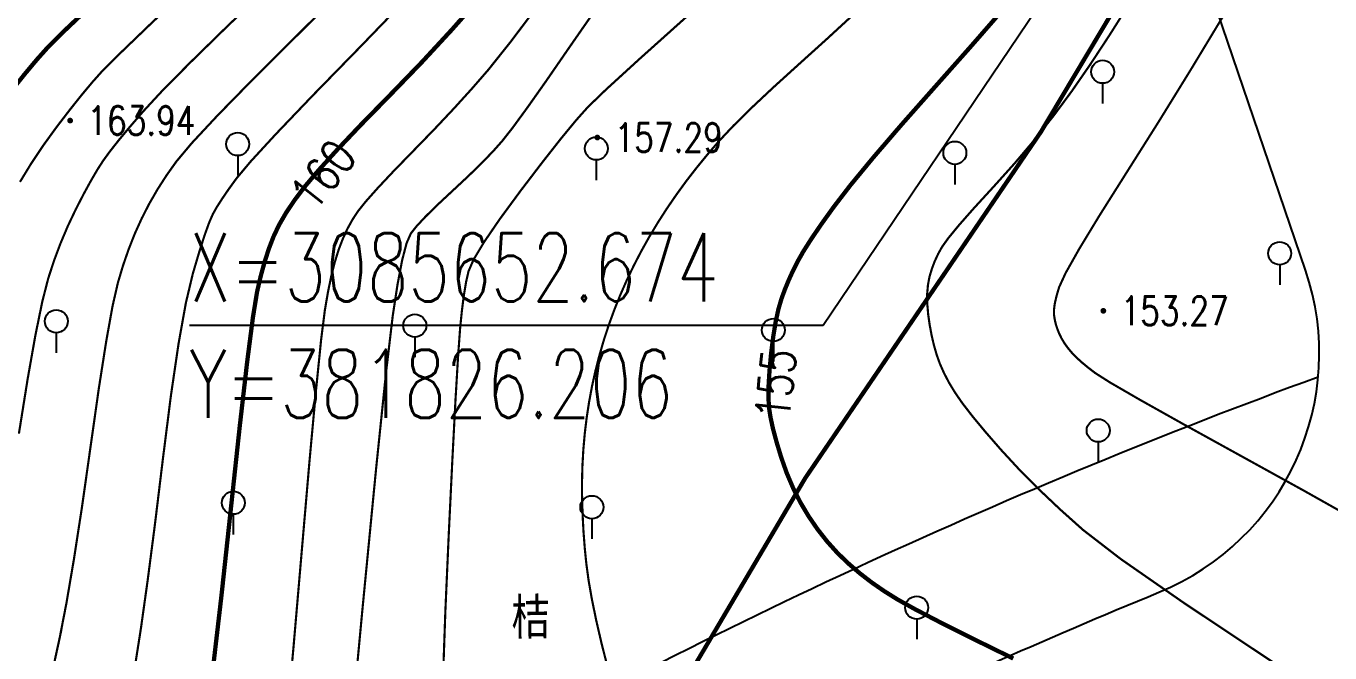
# Model space of a CAD drawing. Extents: x -809667 to 586099, y 3084146 to 3634412.
# Drawn here: x 381786.8 to 381832.26, y 3085624.05 to 3085645.9 of the extents above; entities that cross this region are included whole.
import ezdxf
from ezdxf.enums import TextEntityAlignment as Align

# ---------------------------------------------------------------- set-up
doc = ezdxf.new("R2010")
doc.units = 0
doc.header["$LTSCALE"] = 0.5
doc.linetypes.add('DASHDOT', pattern=[25.4, 12.7, -6.35, 0, -6.35])
doc.linetypes.add('X3', pattern=[5, 4, -1])
doc.layers.get('0').update_dxf_attribs({"linetype": 'CONTINUOUS'})
for name, color, linetype in [('0-人行道线', 46, 'CONTINUOUS'), ('DIM_COOR', 3, 'CONTINUOUS'), ('dxt', 252, 'CONTINUOUS'), ('GCD', 252, 'CONTINUOUS'), ('RD-中线', 1, 'DASHDOT'), ('道路', 4, 'CONTINUOUS')]:
    doc.layers.add(name, color=color, linetype=linetype)
doc.styles.add('_TCH_DIM', font='SIMPLEX', dxfattribs={"bigfont": 'GBCBIG'})
doc.styles.add('HZ', font='', dxfattribs={"width": 0.8})
doc.styles.get("Standard").update_dxf_attribs({"font": 'rs.shx', "bigfont": 'hztxt.shx'})
doc.styles.get('HZ').set_extended_font_data('NSimSun')

# ---------------------------------------------------------------- blocks, each defined once
blk = doc.blocks.new('gc125')
at = {"color": 0}
blk.add_line((0, 0.8), (0, 2.2), dxfattribs=at)
blk.add_circle((0, 0), 0.8, dxfattribs=at)
blk = doc.blocks.new('GC200')
at = {"color": 0, "linetype": 'Continuous', "const_width": 0.2, "flags": 128}
blk.add_lwpolyline([(-0.1, 0, 1), (0.1, 0, 1)], format="xyb", close=True, dxfattribs=at)

msp = doc.modelspace()

# ---------------------------------------------------------------- linework, layer by layer
at = {"layer": '0-人行道线', "linetype": 'Continuous', "flags": 128}
msp.add_lwpolyline([(381800.985, 3085619.476, -0.040423), (381831.847, 3085633.678, -0.040423)], format="xyb", dxfattribs=at)
at = {"layer": 'DIM_COOR', "color": 3, "linetype": 'Continuous'}
for p, q in [((381826.206, 3085652.674), (381814.586, 3085635.462)), ((381814.586, 3085635.462), (381792.498, 3085635.462))]:
    msp.add_line(p, q, dxfattribs=at)
at = {"layer": 'dxt', "color": 252, "linetype": 'X3', "const_width": 0.15}
msp.add_lwpolyline([(381775.298, 3085582.466), (381773.619, 3085585.842), (381773.999, 3085588.684), (381775.566, 3085591.29), (381777.013, 3085592.982), (381780.384, 3085596.213), (381788.688, 3085599.25), (381795.934, 3085602.321), (381799.828, 3085606.999), (381803.123, 3085611.786), (381813.962, 3085630.145), (381822.182, 3085642.216), (381829.651, 3085654.725), (381829.737, 3085654.882)], dxfattribs=at)
at = {"layer": 'dxt', "color": 252, "linetype": 'Continuous'}
for points, const_width in [([(381795.403, 3085647.413), (381793.794, 3085645.873), (381792.503, 3085644.611), (381791.528, 3085643.625), (381790.872, 3085642.916), (381790.412, 3085642.382), (381790.028, 3085641.921), (381789.722, 3085641.533), (381789.492, 3085641.218), (381789.288, 3085640.902), (381789.061, 3085640.513), (381788.808, 3085640.051), (381788.532, 3085639.515), (381788.256, 3085638.935), (381788.004, 3085638.34), (381787.775, 3085637.731), (381787.571, 3085637.107), (381787.363, 3085636.295), (381787.123, 3085635.123), (381786.851, 3085633.589), (381786.548, 3085631.695)], 0.075), ([(381792.708, 3085647.46), (381791.1, 3085645.936), (381790.012, 3085644.889), (381789.443, 3085644.32), (381789.113, 3085643.95), (381788.739, 3085643.503), (381788.321, 3085642.979), (381787.86, 3085642.378), (381787.397, 3085641.74), (381786.972, 3085641.103), (381786.585, 3085640.468)], 0.075), ([(381798.049, 3085647.372), (381796.339, 3085645.667), (381794.727, 3085644.065), (381793.473, 3085642.784), (381792.577, 3085641.823), (381792.04, 3085641.183), (381791.695, 3085640.698), (381791.378, 3085640.205), (381791.09, 3085639.704), (381790.829, 3085639.194), (381790.591, 3085638.669), (381790.374, 3085638.12), (381790.176, 3085637.548), (381789.999, 3085636.953), (381789.813, 3085636.141), (381789.593, 3085634.919), (381789.337, 3085633.288), (381789.047, 3085631.247), (381788.748, 3085629.144), (381788.467, 3085627.324), (381788.205, 3085625.788), (381787.961, 3085624.535), (381787.734, 3085623.493)], 0.075), ([(381789.386, 3085646.919), (381788.189, 3085645.787), (381787.557, 3085645.161), (381787.184, 3085644.744), (381786.762, 3085644.241), (381786.291, 3085643.651)], 0.15), ([(381800.239, 3085647.03), (381798.463, 3085645.191), (381796.789, 3085643.477), (381795.509, 3085642.138), (381794.622, 3085641.174), (381794.129, 3085640.585), (381793.856, 3085640.207), (381793.629, 3085639.875), (381793.447, 3085639.59), (381793.312, 3085639.351), (381793.184, 3085639.059), (381793.024, 3085638.616), (381792.834, 3085638.022), (381792.613, 3085637.276), (381792.37, 3085636.255), (381792.115, 3085634.838), (381791.848, 3085633.024), (381791.568, 3085630.813), (381791.293, 3085628.552), (381791.038, 3085626.589), (381790.804, 3085624.922), (381790.589, 3085623.553)], 0.075), ([(381802.669, 3085646.936), (381801.652, 3085645.784), (381800.598, 3085644.644), (381799.507, 3085643.517), (381798.488, 3085642.477), (381797.65, 3085641.595), (381796.994, 3085640.873), (381796.519, 3085640.31), (381796.162, 3085639.838), (381795.86, 3085639.388), (381795.613, 3085638.959), (381795.421, 3085638.553), (381795.262, 3085638.138), (381795.115, 3085637.681), (381794.978, 3085637.183), (381794.853, 3085636.644), (381794.707, 3085635.75), (381794.505, 3085634.187), (381794.248, 3085631.954), (381793.935, 3085629.052), (381793.611, 3085626.056), (381793.317, 3085623.539)], 0.15), ([(381804.889, 3085646.937), (381803.675, 3085645.33), (381802.911, 3085644.373), (381802.344, 3085643.722), (381801.72, 3085643.034), (381801.038, 3085642.31), (381800.299, 3085641.55), (381799.603, 3085640.835), (381799.049, 3085640.245), (381798.637, 3085639.781), (381798.367, 3085639.443), (381798.177, 3085639.153), (381798.001, 3085638.834), (381797.841, 3085638.485), (381797.696, 3085638.106), (381797.563, 3085637.679), (381797.438, 3085637.184), (381797.322, 3085636.622), (381797.214, 3085635.993), (381797.085, 3085634.972), (381796.909, 3085633.234), (381796.683, 3085630.779), (381796.41, 3085627.607), (381796.128, 3085624.327), (381795.88, 3085621.548)], 0.075), ([(381806.646, 3085646.463), (381805.766, 3085645.198), (381804.942, 3085644.003), (381804.272, 3085643.054), (381803.758, 3085642.351), (381803.398, 3085641.894), (381803.078, 3085641.535), (381802.683, 3085641.126), (381802.213, 3085640.668), (381801.668, 3085640.16), (381801.14, 3085639.668), (381800.721, 3085639.256), (381800.412, 3085638.924), (381800.213, 3085638.673), (381800.065, 3085638.335), (381799.91, 3085637.743), (381799.749, 3085636.897), (381799.581, 3085635.797), (381799.351, 3085633.852), (381799.001, 3085630.471), (381798.533, 3085625.655), (381797.946, 3085619.404)], 0.075), ([(381820.822, 3085646.434), (381819.744, 3085645.198), (381818.519, 3085643.818), (381817.322, 3085642.466), (381816.332, 3085641.315), (381815.548, 3085640.366), (381814.971, 3085639.617), (381814.535, 3085639.011), (381814.177, 3085638.486), (381813.895, 3085638.043), (381813.69, 3085637.682), (381813.531, 3085637.362), (381813.385, 3085637.041), (381813.253, 3085636.72), (381813.135, 3085636.399), (381813.029, 3085636.038), (381812.933, 3085635.599), (381812.848, 3085635.081), (381812.773, 3085634.485), (381812.717, 3085633.891), (381812.686, 3085633.379), (381812.68, 3085632.951), (381812.7, 3085632.605), (381812.752, 3085632.268), (381812.839, 3085631.867), (381812.964, 3085631.402), (381813.124, 3085630.873), (381813.318, 3085630.323), (381813.542, 3085629.798), (381813.796, 3085629.295), (381814.081, 3085628.817), (381814.392, 3085628.364), (381814.725, 3085627.94), (381815.081, 3085627.544), (381815.46, 3085627.178), (381815.86, 3085626.834), (381816.281, 3085626.509), (381816.723, 3085626.203), (381817.187, 3085625.914), (381817.794, 3085625.576), (381818.668, 3085625.121), (381819.809, 3085624.549), (381821.217, 3085623.859)], 0.15), ([(381825.324, 3085646.777), (381824.578, 3085645.594), (381823.886, 3085644.542), (381823.25, 3085643.623), (381822.623, 3085642.776), (381821.96, 3085641.939), (381821.261, 3085641.113), (381820.526, 3085640.297), (381819.848, 3085639.558), (381819.323, 3085638.962), (381818.951, 3085638.51), (381818.731, 3085638.202), (381818.597, 3085637.96), (381818.48, 3085637.709), (381818.381, 3085637.448), (381818.299, 3085637.177), (381818.242, 3085636.887), (381818.215, 3085636.571), (381818.217, 3085636.226), (381818.249, 3085635.855), (381818.303, 3085635.478), (381818.37, 3085635.119), (381818.45, 3085634.777), (381818.543, 3085634.453), (381818.657, 3085634.134), (381818.801, 3085633.809), (381818.974, 3085633.477), (381819.178, 3085633.139), (381819.442, 3085632.757), (381819.799, 3085632.295), (381820.249, 3085631.753), (381820.792, 3085631.13), (381821.412, 3085630.458), (381822.095, 3085629.77), (381822.841, 3085629.063), (381823.65, 3085628.34), (381824.955, 3085627.333), (381827.193, 3085625.777), (381830.361, 3085623.671)], 0.075), ([(381809.923, 3085646.312), (381808.191, 3085644.76), (381807.011, 3085643.682), (381806.385, 3085643.078), (381805.976, 3085642.62), (381805.449, 3085641.981), (381804.804, 3085641.161), (381804.04, 3085640.161), (381803.31, 3085639.168), (381802.764, 3085638.369), (381802.402, 3085637.765), (381802.224, 3085637.356), (381802.142, 3085636.996), (381802.065, 3085636.542), (381801.994, 3085635.992), (381801.929, 3085635.348), (381801.859, 3085634.38), (381801.769, 3085632.863), (381801.661, 3085630.795), (381801.534, 3085628.177), (381801.417, 3085625.526), (381801.341, 3085623.36)], 0.075), ([(381815.667, 3085646.325), (381814.723, 3085645.456), (381813.755, 3085644.583), (381812.846, 3085643.759), (381812.079, 3085643.039), (381811.454, 3085642.421), (381810.971, 3085641.907), (381810.569, 3085641.443), (381810.184, 3085640.973), (381809.816, 3085640.499), (381809.467, 3085640.019), (381809.135, 3085639.535), (381808.821, 3085639.046), (381808.524, 3085638.552), (381808.245, 3085638.053), (381807.984, 3085637.549), (381807.74, 3085637.041), (381807.514, 3085636.527), (381807.306, 3085636.009), (381807.115, 3085635.486), (381806.942, 3085634.958), (381806.787, 3085634.425), (381806.649, 3085633.887), (381806.529, 3085633.345), (381806.427, 3085632.797), (381806.342, 3085632.245), (381806.275, 3085631.688), (381806.226, 3085631.126), (381806.194, 3085630.559), (381806.18, 3085629.987), (381806.184, 3085629.41), (381806.203, 3085628.835), (381806.233, 3085628.268), (381806.276, 3085627.709), (381806.332, 3085627.158), (381806.411, 3085626.575), (381806.526, 3085625.917), (381806.677, 3085625.186), (381806.863, 3085624.381), (381807.06, 3085623.607)], 0.075), ([(381828.616, 3085646.382), (381827.422, 3085644.408), (381826.275, 3085642.55), (381825.175, 3085640.809), (381824.22, 3085639.296), (381823.509, 3085638.124), (381823.04, 3085637.291), (381822.814, 3085636.799), (381822.725, 3085636.498), (381822.665, 3085636.239), (381822.636, 3085636.02), (381822.636, 3085635.843), (381822.659, 3085635.685), (381822.696, 3085635.523), (381822.748, 3085635.358), (381822.815, 3085635.19), (381822.897, 3085635.021), (381822.996, 3085634.854), (381823.113, 3085634.691), (381823.246, 3085634.53), (381823.403, 3085634.365), (381823.594, 3085634.19), (381823.817, 3085634.005), (381824.072, 3085633.809), (381824.596, 3085633.476), (381825.627, 3085632.879), (381827.163, 3085632.018), (381829.204, 3085630.892), (381831.33, 3085629.719), (381833.118, 3085628.714)], 0.075)]:
    msp.add_lwpolyline(points, dxfattribs=dict(at, const_width=const_width))
at = {"layer": 'dxt', "color": 252, "linetype": 'Continuous', "const_width": 0.075, "flags": 128}
msp.add_lwpolyline([(381788.034, 3085624.877), (381787.774, 3085623.685)], dxfattribs=at)
at = {"layer": 'RD-中线', "ltscale": 3}
msp.add_lwpolyline([(381806.865, 3085609.015, -0.048501), (381859.883, 3085630.876, -0.0763)], format="xyb", dxfattribs=at)
at = {"layer": '道路', "linetype": 'Continuous'}
msp.add_line((381831.404, 3085637.395), (381826.206, 3085652.674), dxfattribs=at)
at = {"layer": '道路', "linetype": 'Continuous', "flags": 128}
msp.add_lwpolyline([(381803.118, 3085614.939, -0.031366), (381826.293, 3085626.166, -0.031366)], format="xyb", dxfattribs=at)
at = {"layer": '道路', "linetype": 'Continuous'}
msp.add_arc((381822.884, 3085634.496), 9, 292.2557, 18.7891, dxfattribs=at)

# ---------------------------------------------------------------- block references
at = {"layer": 'dxt', "color": 8, "linetype": 'Continuous', "xscale": 0.5, "yscale": 0.5, "rotation": 180}
for p in [(381824.33, 3085644.307, 1.22), (381794.177, 3085641.787, 1.221), (381806.678, 3085641.634, 1.22), (381819.179, 3085641.481, 1.22), (381830.504, 3085637.98, 1.219), (381787.85, 3085635.613, 1.221), (381800.351, 3085635.46, 1.22), (381812.852, 3085635.307, 1.22), (381824.177, 3085631.806, 1.22), (381794.024, 3085629.286, 1.22), (381806.525, 3085629.133, 1.22), (381817.85, 3085625.632, 1.22)]:
    msp.add_blockref('gc125', p, dxfattribs=at)
at = {"layer": 'GCD', "color": 8, "linetype": 'Continuous'}
ref = msp.add_blockref('GC200', (381788.334, 3085642.607, 163.935), dxfattribs=dict(at, xscale=0.5, yscale=0.5, zscale=0.5))
ref.add_attrib('height', '163.94', dxfattribs={"linetype": 'Continuous', "height": 1, "width": 0.8}).set_placement((381788.934, 3085642.607, 163.935), align=Align.MIDDLE_LEFT)
ref = msp.add_blockref('GC200', (381806.716, 3085642.015, 157.293), dxfattribs=dict(at, xscale=0.5, yscale=0.5, zscale=0.5))
ref.add_attrib('height', '157.29', dxfattribs={"linetype": 'Continuous', "height": 1, "width": 0.8}).set_placement((381807.316, 3085642.015, 157.293), align=Align.MIDDLE_LEFT)
ref = msp.add_blockref('GC200', (381824.357, 3085635.976, 153.27), dxfattribs=dict(at, xscale=0.5, yscale=0.5, zscale=0.5))
ref.add_attrib('height', '153.27', dxfattribs={"linetype": 'Continuous', "height": 1, "width": 0.8}).set_placement((381824.957, 3085635.976, 153.27), align=Align.MIDDLE_LEFT)

# ---------------------------------------------------------------- texts
at = {"layer": 'DIM_COOR', "color": 7, "linetype": 'Continuous', "style": '_TCH_DIM', "width": 0.705882}
for s, p in [('X=3085652.674', (381792.498, 3085636.302)), ('Y=381826.206', (381792.498, 3085632.242))]:
    msp.add_text(s, height=2.38, dxfattribs=at).set_placement(p)
at = {"layer": 'dxt', "color": 252, "linetype": 'Continuous', "width": 0.8}
for s, rotation, p in [('160', 51.5115, (381797.152, 3085640.721, 160)), ('155', 83.7684, (381812.936, 3085633.409, 155))]:
    msp.add_text(s, height=1.2, rotation=rotation, dxfattribs=at).set_placement(p, align=Align.MIDDLE)
at = {"layer": 'dxt', "color": 252, "linetype": 'Continuous', "style": 'HZ', "width": 0.8}
msp.add_text('桔', height=1.25, rotation=0.8, dxfattribs=at).set_placement((381804.395, 3085625.337, 0.72), align=Align.MIDDLE)

doc.saveas('drawing.dxf')
